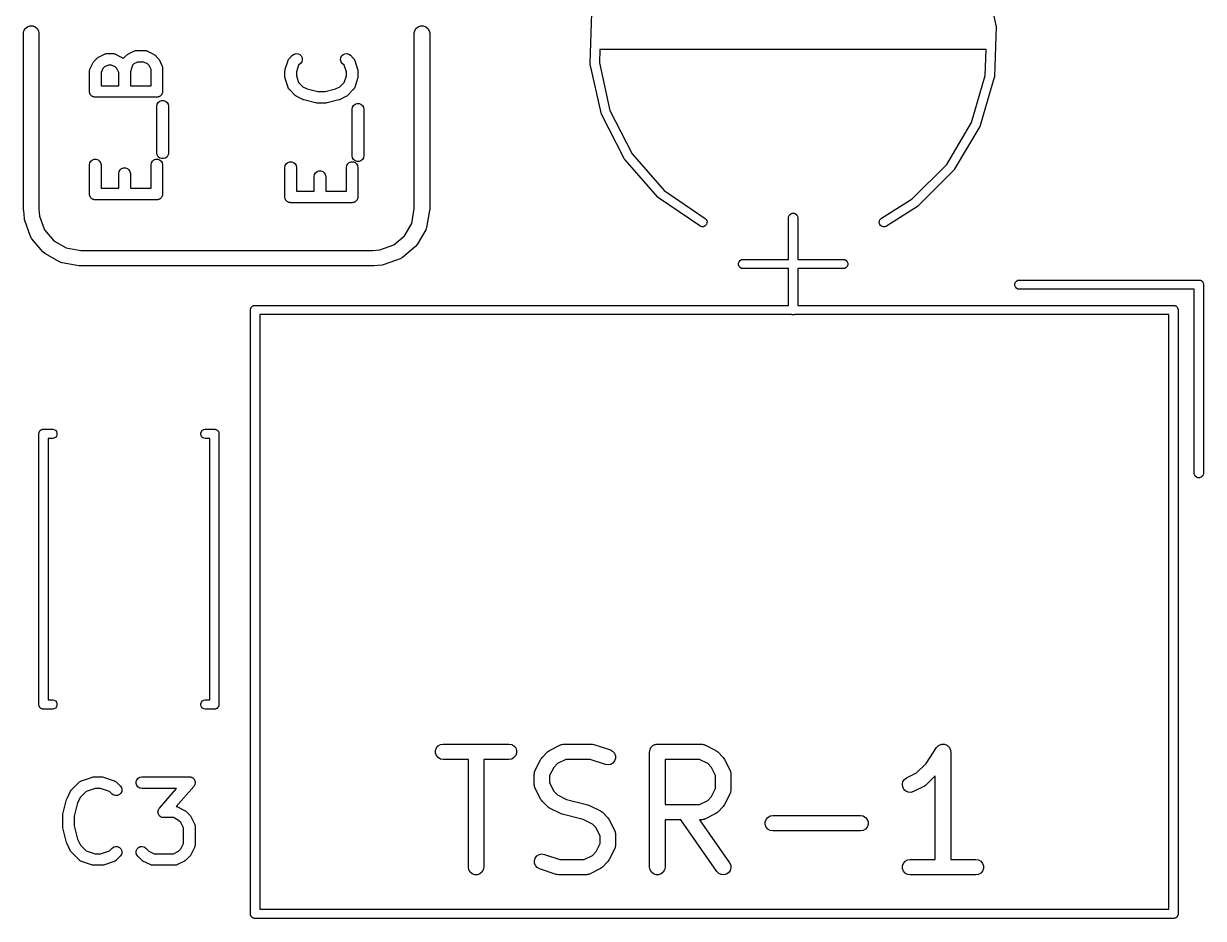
# Model space of a CAD drawing. Extents: x 105.8 to 188.8, y -135.8 to -88.1.
# Drawn here: x 166.27 to 181.61, y -112.47 to -100.84 of the extents above; entities that cross this region are included whole.
import ezdxf

# ---------------------------------------------------------------- set-up
doc = ezdxf.new("R2010")
doc.units = 0
doc.header["$MEASUREMENT"] = 0
doc.layers.add('BLACK', color=7, linetype='CONTINUOUS')

msp = doc.modelspace()

# ---------------------------------------------------------------- linework, layer by layer
at = {"layer": 'BLACK', "linetype": 'CONTINUOUS'}
for p, q in [((178.773, -100.226), (178.913, -100.86)), ((173.637, -101.349), (173.659, -100.7)), ((166.27, -100.956), (166.275, -100.93)), ((166.275, -100.93), (166.292, -100.9)), ((166.292, -100.9), (166.319, -100.877)), ((166.319, -100.877), (166.352, -100.865)), ((166.352, -100.865), (166.388, -100.865)), ((166.388, -100.865), (166.421, -100.877)), ((166.421, -100.877), (166.448, -100.9)), ((166.448, -100.9), (166.465, -100.93)), ((166.465, -100.93), (166.47, -100.956)), ((171.35, -100.956), (171.355, -100.93)), ((171.355, -100.93), (171.372, -100.9)), ((171.372, -100.9), (171.399, -100.877)), ((171.399, -100.877), (171.432, -100.865)), ((171.432, -100.865), (171.468, -100.865)), ((171.468, -100.865), (171.501, -100.877)), ((171.501, -100.877), (171.528, -100.9)), ((171.528, -100.9), (171.545, -100.93)), ((171.545, -100.93), (171.55, -100.956)), ((178.915, -100.875), (178.893, -101.523)), ((178.913, -100.86), (178.915, -100.867)), ((178.915, -100.867), (178.915, -100.871)), ((178.915, -100.871), (178.915, -100.875)), ((166.27, -103.26), (166.27, -100.956)), ((166.47, -100.956), (166.47, -103.247)), ((171.35, -103.242), (171.35, -100.956)), ((171.55, -100.956), (171.55, -103.26)), ((167.245, -101.271), (167.321, -101.232)), ((167.321, -101.232), (167.325, -101.231)), ((167.325, -101.231), (167.329, -101.229)), ((167.329, -101.229), (167.337, -101.228)), ((167.337, -101.228), (167.346, -101.225)), ((167.346, -101.225), (167.35, -101.225)), ((167.35, -101.225), (167.354, -101.225)), ((167.354, -101.225), (167.43, -101.225)), ((167.43, -101.225), (167.435, -101.225)), ((167.435, -101.225), (167.439, -101.225)), ((167.439, -101.225), (167.447, -101.228)), ((167.447, -101.228), (167.456, -101.229)), ((167.456, -101.229), (167.46, -101.231)), ((167.46, -101.231), (167.464, -101.232)), ((167.464, -101.232), (167.54, -101.271)), ((167.606, -101.247), (167.616, -101.24)), ((167.616, -101.24), (167.626, -101.232)), ((167.626, -101.232), (167.702, -101.194)), ((167.702, -101.194), (167.706, -101.193)), ((167.706, -101.193), (167.71, -101.191)), ((167.71, -101.191), (167.718, -101.189)), ((167.718, -101.189), (167.727, -101.187)), ((167.727, -101.187), (167.731, -101.187)), ((167.731, -101.187), (167.735, -101.186)), ((167.735, -101.186), (167.85, -101.186)), ((167.85, -101.186), (167.854, -101.187)), ((167.854, -101.187), (167.858, -101.187)), ((167.858, -101.187), (167.867, -101.189)), ((167.867, -101.189), (167.875, -101.191)), ((167.875, -101.191), (167.879, -101.193)), ((167.879, -101.193), (167.883, -101.194)), ((167.883, -101.194), (167.959, -101.232)), ((167.959, -101.232), (167.969, -101.24)), ((167.969, -101.24), (167.979, -101.247)), ((169.765, -101.247), (169.786, -101.232)), ((169.786, -101.232), (169.812, -101.225)), ((169.812, -101.225), (169.838, -101.227)), ((169.838, -101.227), (169.861, -101.238)), ((169.861, -101.238), (169.88, -101.257)), ((170.404, -101.257), (170.423, -101.238)), ((170.423, -101.238), (170.446, -101.227)), ((170.446, -101.227), (170.472, -101.225)), ((170.472, -101.225), (170.497, -101.232)), ((170.497, -101.232), (170.519, -101.247)), ((173.763, -101.172), (173.757, -101.346)), ((178.785, -101.172), (173.763, -101.172)), ((178.774, -101.512), (178.785, -101.172)), ((167.135, -101.418), (167.173, -101.342)), ((167.173, -101.342), (167.18, -101.333)), ((167.18, -101.333), (167.187, -101.323)), ((167.187, -101.323), (167.225, -101.285)), ((167.225, -101.285), (167.235, -101.278)), ((167.235, -101.278), (167.245, -101.271)), ((167.372, -101.375), (167.323, -101.399)), ((167.413, -101.375), (167.372, -101.375)), ((167.462, -101.399), (167.413, -101.375)), ((167.54, -101.271), (167.55, -101.278)), ((167.55, -101.278), (167.56, -101.285)), ((167.56, -101.285), (167.564, -101.289)), ((167.564, -101.289), (167.565, -101.288)), ((167.565, -101.288), (167.568, -101.285)), ((167.568, -101.285), (167.606, -101.247)), ((167.687, -101.378), (167.658, -101.464)), ((167.703, -101.361), (167.687, -101.378)), ((167.753, -101.336), (167.703, -101.361)), ((167.832, -101.336), (167.753, -101.336)), ((167.881, -101.361), (167.832, -101.336)), ((167.902, -101.382), (167.881, -101.361)), ((167.927, -101.432), (167.902, -101.382)), ((167.979, -101.247), (168.017, -101.285)), ((168.017, -101.285), (168.024, -101.294)), ((168.024, -101.294), (168.031, -101.304)), ((168.031, -101.304), (168.069, -101.38)), ((168.069, -101.38), (168.07, -101.384)), ((168.07, -101.384), (168.072, -101.388)), ((168.072, -101.388), (168.074, -101.397)), ((168.074, -101.397), (168.076, -101.405)), ((169.671, -101.428), (169.709, -101.314)), ((169.709, -101.314), (169.711, -101.31)), ((169.711, -101.31), (169.712, -101.306)), ((169.712, -101.306), (169.717, -101.299)), ((169.717, -101.299), (169.721, -101.291)), ((169.721, -101.291), (169.724, -101.288)), ((169.724, -101.288), (169.727, -101.285)), ((169.727, -101.285), (169.765, -101.247)), ((169.846, -101.378), (169.817, -101.464)), ((169.871, -101.353), (169.846, -101.378)), ((169.886, -101.331), (169.871, -101.353)), ((169.88, -101.257), (169.891, -101.28)), ((169.893, -101.306), (169.886, -101.331)), ((169.891, -101.28), (169.893, -101.306)), ((170.391, -101.306), (170.393, -101.28)), ((170.398, -101.331), (170.391, -101.306)), ((170.393, -101.28), (170.404, -101.257)), ((170.413, -101.353), (170.398, -101.331)), ((170.438, -101.378), (170.413, -101.353)), ((170.467, -101.464), (170.438, -101.378)), ((170.519, -101.247), (170.557, -101.285)), ((170.557, -101.285), (170.559, -101.288)), ((170.559, -101.288), (170.563, -101.291)), ((170.563, -101.291), (170.567, -101.299)), ((170.567, -101.299), (170.572, -101.306)), ((170.572, -101.306), (170.573, -101.31)), ((170.573, -101.31), (170.575, -101.314)), ((170.575, -101.314), (170.613, -101.428)), ((173.637, -101.353), (173.637, -101.349)), ((173.637, -101.357), (173.637, -101.353)), ((173.638, -101.364), (173.637, -101.357)), ((173.779, -101.998), (173.638, -101.364)), ((173.757, -101.346), (173.894, -101.965)), ((167.127, -101.443), (167.13, -101.435)), ((167.128, -101.448), (167.127, -101.443)), ((167.127, -101.452), (167.128, -101.448)), ((167.127, -101.719), (167.127, -101.452)), ((167.13, -101.435), (167.131, -101.426)), ((167.131, -101.426), (167.134, -101.423)), ((167.134, -101.423), (167.135, -101.418)), ((167.302, -101.42), (167.277, -101.47)), ((167.277, -101.47), (167.277, -101.644)), ((167.323, -101.399), (167.302, -101.42)), ((167.483, -101.42), (167.462, -101.399)), ((167.508, -101.47), (167.483, -101.42)), ((167.508, -101.644), (167.508, -101.47)), ((167.658, -101.464), (167.658, -101.644)), ((167.927, -101.644), (167.927, -101.432)), ((168.076, -101.405), (168.076, -101.41)), ((168.076, -101.41), (168.077, -101.414)), ((168.077, -101.414), (168.077, -101.719)), ((169.667, -101.452), (169.669, -101.44)), ((169.667, -101.528), (169.667, -101.452)), ((169.669, -101.54), (169.667, -101.528)), ((169.669, -101.44), (169.671, -101.428)), ((169.671, -101.552), (169.669, -101.54)), ((169.817, -101.464), (169.817, -101.516)), ((169.817, -101.516), (169.846, -101.602)), ((170.438, -101.602), (170.467, -101.516)), ((170.467, -101.516), (170.467, -101.464)), ((170.613, -101.428), (170.615, -101.44)), ((170.615, -101.54), (170.613, -101.552)), ((170.615, -101.44), (170.617, -101.452)), ((170.617, -101.528), (170.615, -101.54)), ((170.617, -101.452), (170.617, -101.528)), ((178.596, -102.121), (178.774, -101.512)), ((178.891, -101.538), (178.709, -102.161)), ((178.892, -101.535), (178.891, -101.538)), ((178.893, -101.531), (178.892, -101.535)), ((178.893, -101.523), (178.893, -101.531)), ((167.277, -101.644), (167.508, -101.644)), ((167.658, -101.644), (167.927, -101.644)), ((169.709, -101.666), (169.671, -101.552)), ((169.711, -101.67), (169.709, -101.666)), ((169.712, -101.674), (169.711, -101.67)), ((169.717, -101.681), (169.712, -101.674)), ((169.721, -101.689), (169.717, -101.681)), ((169.724, -101.692), (169.721, -101.689)), ((169.727, -101.695), (169.724, -101.692)), ((169.803, -101.772), (169.727, -101.695)), ((169.846, -101.602), (169.901, -101.657)), ((169.901, -101.657), (169.959, -101.686)), ((169.959, -101.686), (170.094, -101.72)), ((170.19, -101.72), (170.325, -101.686)), ((170.325, -101.686), (170.383, -101.657)), ((170.383, -101.657), (170.438, -101.602)), ((170.557, -101.695), (170.481, -101.772)), ((170.559, -101.692), (170.557, -101.695)), ((170.563, -101.689), (170.559, -101.692)), ((170.567, -101.681), (170.563, -101.689)), ((170.572, -101.674), (170.567, -101.681)), ((170.573, -101.67), (170.572, -101.674)), ((170.575, -101.666), (170.573, -101.67)), ((170.613, -101.552), (170.575, -101.666)), ((167.128, -101.725), (167.127, -101.719)), ((167.128, -101.732), (167.128, -101.725)), ((167.13, -101.738), (167.128, -101.732)), ((167.131, -101.744), (167.13, -101.738)), ((167.135, -101.75), (167.131, -101.744)), ((167.137, -101.756), (167.135, -101.75)), ((167.141, -101.761), (167.137, -101.756)), ((167.144, -101.767), (167.141, -101.761)), ((167.149, -101.771), (167.144, -101.767)), ((167.154, -101.776), (167.149, -101.771)), ((167.159, -101.779), (167.154, -101.776)), ((167.164, -101.784), (167.159, -101.779)), ((167.171, -101.786), (167.164, -101.784)), ((167.176, -101.789), (167.171, -101.786)), ((167.183, -101.79), (167.176, -101.789)), ((167.189, -101.792), (167.183, -101.79)), ((167.195, -101.792), (167.189, -101.792)), ((167.202, -101.794), (167.195, -101.792)), ((168.002, -101.794), (167.202, -101.794)), ((168.008, -101.792), (168.002, -101.794)), ((168.015, -101.792), (168.008, -101.792)), ((168.021, -101.79), (168.015, -101.792)), ((168.028, -101.789), (168.021, -101.79)), ((168.021, -101.861), (168.041, -101.844)), ((168.033, -101.786), (168.028, -101.789)), ((168.039, -101.784), (168.033, -101.786)), ((168.044, -101.779), (168.039, -101.784)), ((168.041, -101.844), (168.065, -101.835)), ((168.05, -101.776), (168.044, -101.779)), ((168.054, -101.771), (168.05, -101.776)), ((168.059, -101.767), (168.054, -101.771)), ((168.063, -101.761), (168.059, -101.767)), ((168.067, -101.756), (168.063, -101.761)), ((168.065, -101.835), (168.091, -101.835)), ((168.069, -101.75), (168.067, -101.756)), ((168.072, -101.744), (168.069, -101.75)), ((168.074, -101.738), (168.072, -101.744)), ((168.076, -101.732), (168.074, -101.738)), ((168.077, -101.719), (168.076, -101.725)), ((168.076, -101.725), (168.076, -101.732)), ((168.091, -101.835), (168.116, -101.844)), ((168.116, -101.844), (168.136, -101.861)), ((169.813, -101.779), (169.803, -101.772)), ((169.823, -101.786), (169.813, -101.779)), ((169.899, -101.824), (169.823, -101.786)), ((169.907, -101.826), (169.899, -101.824)), ((169.914, -101.829), (169.907, -101.826)), ((170.067, -101.868), (169.914, -101.829)), ((170.094, -101.72), (170.19, -101.72)), ((170.37, -101.829), (170.217, -101.868)), ((170.377, -101.826), (170.37, -101.829)), ((170.385, -101.824), (170.377, -101.826)), ((170.461, -101.786), (170.385, -101.824)), ((170.471, -101.779), (170.461, -101.786)), ((170.481, -101.772), (170.471, -101.779)), ((168.003, -101.909), (168.008, -101.883)), ((168.003, -102.519), (168.003, -101.909)), ((168.008, -101.883), (168.021, -101.861)), ((168.136, -101.861), (168.149, -101.883)), ((168.149, -101.883), (168.153, -101.909)), ((168.153, -101.909), (168.153, -102.519)), ((170.076, -101.868), (170.067, -101.868)), ((170.085, -101.87), (170.076, -101.868)), ((170.199, -101.87), (170.085, -101.87)), ((170.208, -101.868), (170.199, -101.87)), ((170.217, -101.868), (170.208, -101.868)), ((170.543, -101.947), (170.548, -101.922)), ((170.543, -102.557), (170.543, -101.947)), ((170.548, -101.922), (170.561, -101.899)), ((170.561, -101.899), (170.581, -101.882)), ((170.581, -101.882), (170.605, -101.873)), ((170.605, -101.873), (170.631, -101.873)), ((170.631, -101.873), (170.656, -101.882)), ((170.656, -101.882), (170.676, -101.899)), ((170.676, -101.899), (170.689, -101.922)), ((170.689, -101.922), (170.693, -101.947)), ((170.693, -101.947), (170.693, -102.557)), ((173.78, -102.001), (173.779, -101.998)), ((173.781, -102.005), (173.78, -102.001)), ((173.784, -102.012), (173.781, -102.005)), ((173.894, -101.965), (174.181, -102.53)), ((174.078, -102.591), (173.784, -102.012)), ((178.272, -102.666), (178.596, -102.121)), ((178.709, -102.161), (178.706, -102.169)), ((178.703, -102.175), (178.371, -102.734)), ((178.704, -102.172), (178.703, -102.175)), ((178.706, -102.169), (178.704, -102.172)), ((167.131, -102.645), (167.144, -102.623)), ((167.144, -102.623), (167.164, -102.606)), ((167.164, -102.606), (167.189, -102.597)), ((167.189, -102.597), (167.215, -102.597)), ((167.215, -102.597), (167.239, -102.606)), ((167.239, -102.606), (167.259, -102.623)), ((167.259, -102.623), (167.272, -102.645)), ((167.931, -102.645), (167.944, -102.623)), ((167.944, -102.623), (167.964, -102.606)), ((167.964, -102.606), (167.989, -102.597)), ((167.989, -102.597), (168.015, -102.597)), ((168.008, -102.544), (168.003, -102.519)), ((168.021, -102.567), (168.008, -102.544)), ((168.015, -102.597), (168.039, -102.606)), ((168.041, -102.584), (168.021, -102.567)), ((168.039, -102.606), (168.059, -102.623)), ((168.065, -102.592), (168.041, -102.584)), ((168.059, -102.623), (168.072, -102.645)), ((168.091, -102.592), (168.065, -102.592)), ((168.116, -102.584), (168.091, -102.592)), ((168.136, -102.567), (168.116, -102.584)), ((168.149, -102.544), (168.136, -102.567)), ((168.153, -102.519), (168.149, -102.544)), ((170.548, -102.582), (170.543, -102.557)), ((170.561, -102.605), (170.548, -102.582)), ((170.581, -102.622), (170.561, -102.605)), ((170.605, -102.631), (170.581, -102.622)), ((170.656, -102.622), (170.631, -102.631)), ((170.676, -102.605), (170.656, -102.622)), ((170.689, -102.582), (170.676, -102.605)), ((170.693, -102.557), (170.689, -102.582)), ((174.08, -102.594), (174.078, -102.591)), ((174.082, -102.598), (174.08, -102.594)), ((174.086, -102.604), (174.082, -102.598)), ((174.515, -103.091), (174.086, -102.604)), ((174.181, -102.53), (174.6, -103.006)), ((167.127, -102.671), (167.131, -102.645)), ((167.127, -103.052), (167.127, -102.671)), ((167.272, -102.645), (167.277, -102.671)), ((167.277, -102.671), (167.277, -102.977)), ((167.508, -102.785), (167.512, -102.76)), ((167.512, -102.76), (167.525, -102.737)), ((167.525, -102.737), (167.545, -102.72)), ((167.545, -102.72), (167.57, -102.711)), ((167.57, -102.711), (167.596, -102.711)), ((167.596, -102.711), (167.62, -102.72)), ((167.62, -102.72), (167.64, -102.737)), ((167.64, -102.737), (167.653, -102.76)), ((167.653, -102.76), (167.658, -102.785)), ((167.927, -102.671), (167.931, -102.645)), ((167.927, -102.977), (167.927, -102.671)), ((168.072, -102.645), (168.077, -102.671)), ((168.077, -102.671), (168.077, -103.052)), ((169.667, -102.709), (169.671, -102.683)), ((169.667, -103.09), (169.667, -102.709)), ((169.671, -102.683), (169.684, -102.661)), ((169.684, -102.661), (169.704, -102.644)), ((169.704, -102.644), (169.729, -102.635)), ((169.729, -102.635), (169.755, -102.635)), ((169.755, -102.635), (169.779, -102.644)), ((169.779, -102.644), (169.799, -102.661)), ((169.799, -102.661), (169.812, -102.683)), ((169.812, -102.683), (169.817, -102.709)), ((169.817, -102.709), (169.817, -103.015)), ((170.052, -102.798), (170.065, -102.775)), ((170.065, -102.775), (170.085, -102.758)), ((170.085, -102.758), (170.11, -102.749)), ((170.11, -102.749), (170.136, -102.749)), ((170.136, -102.749), (170.16, -102.758)), ((170.16, -102.758), (170.18, -102.775)), ((170.18, -102.775), (170.193, -102.798)), ((170.467, -102.709), (170.471, -102.683)), ((170.467, -103.015), (170.467, -102.709)), ((170.471, -102.683), (170.484, -102.661)), ((170.484, -102.661), (170.504, -102.644)), ((170.504, -102.644), (170.529, -102.635)), ((170.529, -102.635), (170.555, -102.635)), ((170.555, -102.635), (170.579, -102.644)), ((170.579, -102.644), (170.599, -102.661)), ((170.599, -102.661), (170.612, -102.683)), ((170.631, -102.631), (170.605, -102.631)), ((170.612, -102.683), (170.617, -102.709)), ((170.617, -102.709), (170.617, -103.09)), ((177.822, -103.114), (178.272, -102.666)), ((178.362, -102.745), (177.902, -103.204)), ((178.364, -102.742), (178.362, -102.745)), ((178.367, -102.74), (178.364, -102.742)), ((178.371, -102.734), (178.367, -102.74)), ((167.508, -102.977), (167.508, -102.785)), ((167.658, -102.785), (167.658, -102.977)), ((170.048, -102.823), (170.052, -102.798)), ((170.048, -103.015), (170.048, -102.823)), ((170.193, -102.798), (170.198, -102.823)), ((170.198, -102.823), (170.198, -103.015)), ((167.128, -103.058), (167.127, -103.052)), ((167.128, -103.065), (167.128, -103.058)), ((167.13, -103.071), (167.128, -103.065)), ((167.131, -103.078), (167.13, -103.071)), ((167.135, -103.083), (167.131, -103.078)), ((167.137, -103.089), (167.135, -103.083)), ((167.277, -102.977), (167.508, -102.977)), ((167.658, -102.977), (167.927, -102.977)), ((168.069, -103.083), (168.067, -103.089)), ((168.072, -103.078), (168.069, -103.083)), ((168.074, -103.071), (168.072, -103.078)), ((168.076, -103.065), (168.074, -103.071)), ((168.077, -103.052), (168.076, -103.058)), ((168.076, -103.058), (168.076, -103.065)), ((169.817, -103.015), (170.048, -103.015)), ((170.198, -103.015), (170.467, -103.015)), ((174.6, -103.006), (175.13, -103.368)), ((167.141, -103.094), (167.137, -103.089)), ((167.144, -103.1), (167.141, -103.094)), ((167.149, -103.104), (167.144, -103.1)), ((167.154, -103.109), (167.149, -103.104)), ((167.159, -103.113), (167.154, -103.109)), ((167.164, -103.117), (167.159, -103.113)), ((167.171, -103.119), (167.164, -103.117)), ((167.176, -103.122), (167.171, -103.119)), ((167.183, -103.124), (167.176, -103.122)), ((167.189, -103.126), (167.183, -103.124)), ((167.195, -103.126), (167.189, -103.126)), ((167.202, -103.127), (167.195, -103.126)), ((168.002, -103.127), (167.202, -103.127)), ((168.008, -103.126), (168.002, -103.127)), ((168.015, -103.126), (168.008, -103.126)), ((168.021, -103.124), (168.015, -103.126)), ((168.028, -103.122), (168.021, -103.124)), ((168.033, -103.119), (168.028, -103.122)), ((168.039, -103.117), (168.033, -103.119)), ((168.044, -103.113), (168.039, -103.117)), ((168.05, -103.109), (168.044, -103.113)), ((168.054, -103.104), (168.05, -103.109)), ((168.059, -103.1), (168.054, -103.104)), ((168.063, -103.094), (168.059, -103.1)), ((168.067, -103.089), (168.063, -103.094)), ((169.668, -103.096), (169.667, -103.09)), ((169.668, -103.103), (169.668, -103.096)), ((169.67, -103.109), (169.668, -103.103)), ((169.671, -103.116), (169.67, -103.109)), ((169.675, -103.121), (169.671, -103.116)), ((169.677, -103.128), (169.675, -103.121)), ((169.681, -103.133), (169.677, -103.128)), ((169.684, -103.138), (169.681, -103.133)), ((169.689, -103.142), (169.684, -103.138)), ((169.694, -103.147), (169.689, -103.142)), ((169.699, -103.151), (169.694, -103.147)), ((169.704, -103.155), (169.699, -103.151)), ((169.711, -103.157), (169.704, -103.155)), ((169.716, -103.16), (169.711, -103.157)), ((169.723, -103.162), (169.716, -103.16)), ((169.729, -103.164), (169.723, -103.162)), ((169.735, -103.164), (169.729, -103.164)), ((169.742, -103.165), (169.735, -103.164)), ((170.542, -103.165), (169.742, -103.165)), ((170.548, -103.164), (170.542, -103.165)), ((170.555, -103.164), (170.548, -103.164)), ((170.561, -103.162), (170.555, -103.164)), ((170.568, -103.16), (170.561, -103.162)), ((170.573, -103.157), (170.568, -103.16)), ((170.579, -103.155), (170.573, -103.157)), ((170.584, -103.151), (170.579, -103.155)), ((170.59, -103.147), (170.584, -103.151)), ((170.594, -103.142), (170.59, -103.147)), ((170.599, -103.138), (170.594, -103.142)), ((170.603, -103.133), (170.599, -103.138)), ((170.607, -103.128), (170.603, -103.133)), ((170.609, -103.121), (170.607, -103.128)), ((170.612, -103.116), (170.609, -103.121)), ((170.614, -103.109), (170.612, -103.116)), ((170.616, -103.103), (170.614, -103.109)), ((170.617, -103.09), (170.616, -103.096)), ((170.616, -103.096), (170.616, -103.103)), ((174.517, -103.094), (174.515, -103.091)), ((174.52, -103.097), (174.517, -103.094)), ((174.526, -103.101), (174.52, -103.097)), ((175.062, -103.467), (174.526, -103.101)), ((177.424, -103.367), (177.822, -103.114)), ((177.892, -103.212), (177.488, -103.468)), ((177.894, -103.21), (177.892, -103.212)), ((177.897, -103.209), (177.894, -103.21)), ((177.902, -103.204), (177.897, -103.209)), ((166.271, -103.264), (166.27, -103.26)), ((166.28, -103.37), (166.271, -103.264)), ((166.283, -103.383), (166.28, -103.37)), ((166.286, -103.395), (166.283, -103.383)), ((166.47, -103.247), (166.478, -103.339)), ((166.478, -103.339), (166.543, -103.518)), ((171.316, -103.433), (171.35, -103.242)), ((171.548, -103.268), (171.51, -103.486)), ((171.55, -103.26), (171.548, -103.268)), ((171.548, -103.268), (171.548, -103.268)), ((175.13, -103.368), (175.136, -103.373)), ((175.136, -103.373), (175.146, -103.384)), ((175.146, -103.384), (175.152, -103.397)), ((176.216, -103.357), (176.219, -103.341)), ((176.216, -103.902), (176.216, -103.357)), ((176.219, -103.341), (176.229, -103.323)), ((176.229, -103.323), (176.246, -103.309)), ((176.246, -103.309), (176.265, -103.302)), ((176.265, -103.302), (176.287, -103.302)), ((176.287, -103.302), (176.306, -103.309)), ((176.306, -103.309), (176.323, -103.323)), ((176.323, -103.323), (176.333, -103.341)), ((176.333, -103.341), (176.336, -103.357)), ((176.336, -103.357), (176.336, -103.902)), ((177.398, -103.403), (177.403, -103.389)), ((177.403, -103.389), (177.412, -103.377)), ((177.412, -103.377), (177.424, -103.367)), ((166.361, -103.603), (166.286, -103.395)), ((166.543, -103.518), (166.662, -103.66)), ((171.224, -103.594), (171.316, -103.433)), ((171.498, -103.518), (171.388, -103.709)), ((171.503, -103.504), (171.498, -103.518)), ((171.51, -103.486), (171.503, -103.504)), ((175.076, -103.474), (175.062, -103.467)), ((175.09, -103.477), (175.076, -103.474)), ((175.105, -103.477), (175.09, -103.477)), ((175.12, -103.473), (175.105, -103.477)), ((175.133, -103.465), (175.12, -103.473)), ((175.143, -103.454), (175.133, -103.465)), ((175.151, -103.442), (175.143, -103.454)), ((175.155, -103.427), (175.151, -103.442)), ((175.152, -103.397), (175.156, -103.412)), ((175.156, -103.412), (175.155, -103.427)), ((177.396, -103.418), (177.398, -103.403)), ((177.398, -103.433), (177.396, -103.418)), ((177.403, -103.446), (177.398, -103.433)), ((177.412, -103.459), (177.403, -103.446)), ((177.424, -103.468), (177.412, -103.459)), ((177.437, -103.475), (177.424, -103.468)), ((177.452, -103.477), (177.437, -103.475)), ((177.467, -103.477), (177.452, -103.477)), ((177.482, -103.472), (177.467, -103.477)), ((177.488, -103.468), (177.482, -103.472)), ((166.378, -103.633), (166.361, -103.603)), ((166.52, -103.802), (166.378, -103.633)), ((166.662, -103.66), (166.823, -103.752)), ((171.082, -103.713), (171.224, -103.594)), ((166.547, -103.824), (166.52, -103.802)), ((166.738, -103.934), (166.547, -103.824)), ((166.823, -103.752), (167.014, -103.786)), ((167.014, -103.786), (170.811, -103.786)), ((170.811, -103.786), (170.903, -103.778)), ((170.903, -103.778), (171.082, -103.713)), ((171.366, -103.736), (171.197, -103.878)), ((171.388, -103.709), (171.366, -103.736)), ((166.77, -103.946), (166.738, -103.934)), ((166.988, -103.984), (166.77, -103.946)), ((166.996, -103.986), (166.988, -103.984)), ((166.988, -103.984), (166.988, -103.984)), ((170.824, -103.986), (166.996, -103.986)), ((170.828, -103.985), (170.824, -103.986)), ((170.934, -103.976), (170.828, -103.985)), ((170.947, -103.973), (170.934, -103.976)), ((170.959, -103.97), (170.947, -103.973)), ((171.167, -103.895), (170.959, -103.97)), ((171.197, -103.878), (171.167, -103.895)), ((175.566, -103.951), (175.573, -103.932)), ((175.566, -103.973), (175.566, -103.951)), ((175.573, -103.992), (175.566, -103.973)), ((175.573, -103.932), (175.587, -103.915)), ((175.587, -104.009), (175.573, -103.992)), ((175.587, -103.915), (175.605, -103.905)), ((175.605, -103.905), (175.621, -103.902)), ((175.621, -103.902), (176.216, -103.902)), ((176.336, -103.902), (176.931, -103.902)), ((176.931, -103.902), (176.947, -103.905)), ((176.947, -103.905), (176.965, -103.915)), ((176.965, -103.915), (176.979, -103.932)), ((176.979, -103.992), (176.965, -104.009)), ((176.979, -103.932), (176.986, -103.951)), ((176.986, -103.973), (176.979, -103.992)), ((176.986, -103.951), (176.986, -103.973)), ((175.605, -104.019), (175.587, -104.009)), ((175.621, -104.022), (175.605, -104.019)), ((176.216, -104.022), (175.621, -104.022)), ((176.216, -104.5), (176.216, -104.022)), ((176.931, -104.022), (176.336, -104.022)), ((176.336, -104.022), (176.336, -104.5)), ((176.947, -104.019), (176.931, -104.022)), ((176.965, -104.009), (176.947, -104.019)), ((179.16, -104.219), (179.167, -104.2)), ((179.16, -104.241), (179.16, -104.219)), ((179.167, -104.26), (179.16, -104.241)), ((179.167, -104.2), (179.181, -104.183)), ((179.181, -104.277), (179.167, -104.26)), ((179.181, -104.183), (179.199, -104.173)), ((179.199, -104.287), (179.181, -104.277)), ((179.199, -104.173), (179.215, -104.17)), ((179.215, -104.29), (179.199, -104.287)), ((179.215, -104.17), (181.555, -104.17)), ((181.49, -104.29), (179.215, -104.29)), ((181.49, -106.685), (181.49, -104.29)), ((181.555, -104.17), (181.561, -104.17)), ((181.555, -104.17), (181.555, -104.17)), ((181.561, -104.17), (181.566, -104.172)), ((181.566, -104.172), (181.571, -104.173)), ((181.571, -104.173), (181.575, -104.175)), ((181.575, -104.175), (181.58, -104.177)), ((181.58, -104.177), (181.585, -104.181)), ((181.585, -104.181), (181.589, -104.183)), ((181.589, -104.183), (181.593, -104.187)), ((181.593, -104.187), (181.597, -104.191)), ((181.597, -104.191), (181.599, -104.195)), ((181.599, -104.195), (181.603, -104.2)), ((181.603, -104.2), (181.605, -104.205)), ((181.605, -104.205), (181.607, -104.209)), ((181.607, -104.209), (181.608, -104.214)), ((181.608, -104.214), (181.61, -104.219)), ((181.61, -104.219), (181.61, -104.225)), ((181.61, -104.225), (181.61, -104.225)), ((181.61, -104.225), (181.61, -106.685)), ((169.22, -104.549), (169.222, -104.544)), ((169.22, -104.555), (169.22, -104.549)), ((169.22, -112.415), (169.22, -104.555)), ((169.222, -104.544), (169.223, -104.539)), ((169.223, -104.539), (169.225, -104.535)), ((169.225, -104.535), (169.227, -104.53)), ((169.227, -104.53), (169.231, -104.525)), ((169.231, -104.525), (169.233, -104.521)), ((169.233, -104.521), (169.237, -104.517)), ((169.237, -104.517), (169.241, -104.513)), ((169.241, -104.513), (169.245, -104.511)), ((169.245, -104.511), (169.25, -104.507)), ((169.25, -104.507), (169.255, -104.505)), ((169.255, -104.505), (169.259, -104.503)), ((169.259, -104.503), (169.264, -104.502)), ((169.264, -104.502), (169.269, -104.5)), ((169.269, -104.5), (169.275, -104.5)), ((169.275, -104.5), (169.275, -104.5)), ((169.275, -104.5), (176.216, -104.5)), ((176.336, -104.5), (181.225, -104.5)), ((181.225, -104.5), (181.225, -104.5)), ((181.225, -104.5), (181.231, -104.5)), ((181.231, -104.5), (181.236, -104.502)), ((181.236, -104.502), (181.241, -104.503)), ((181.241, -104.503), (181.245, -104.505)), ((181.245, -104.505), (181.25, -104.507)), ((181.25, -104.507), (181.255, -104.511)), ((181.255, -104.511), (181.259, -104.513)), ((181.259, -104.513), (181.263, -104.517)), ((181.263, -104.517), (181.267, -104.521)), ((181.267, -104.521), (181.269, -104.525)), ((181.269, -104.525), (181.273, -104.53)), ((181.273, -104.53), (181.275, -104.535)), ((181.275, -104.535), (181.277, -104.539)), ((181.277, -104.539), (181.278, -104.544)), ((181.278, -104.544), (181.28, -104.549)), ((181.28, -104.549), (181.28, -104.555)), ((181.28, -104.555), (181.28, -104.555)), ((181.28, -104.555), (181.28, -112.415)), ((176.26, -104.62), (169.34, -104.62)), ((169.34, -104.62), (169.34, -112.35)), ((176.265, -104.622), (176.26, -104.62)), ((176.287, -104.622), (176.265, -104.622)), ((176.292, -104.62), (176.287, -104.622)), ((181.16, -104.62), (176.292, -104.62)), ((181.16, -112.35), (181.16, -104.62)), ((166.472, -106.154), (166.473, -106.149)), ((166.473, -106.149), (166.475, -106.145)), ((166.475, -106.145), (166.477, -106.14)), ((166.477, -106.14), (166.481, -106.135)), ((166.481, -106.135), (166.483, -106.131)), ((166.483, -106.131), (166.487, -106.127)), ((166.487, -106.127), (166.491, -106.123)), ((166.491, -106.123), (166.495, -106.121)), ((166.495, -106.121), (166.5, -106.117)), ((166.5, -106.117), (166.505, -106.115)), ((166.505, -106.115), (166.509, -106.113)), ((166.509, -106.113), (166.514, -106.112)), ((166.514, -106.112), (166.519, -106.11)), ((166.519, -106.11), (166.525, -106.11)), ((166.525, -106.11), (166.525, -106.11)), ((166.525, -106.11), (166.649, -106.11)), ((166.649, -106.11), (166.665, -106.113)), ((166.665, -106.113), (166.683, -106.123)), ((166.683, -106.123), (166.697, -106.14)), ((166.697, -106.14), (166.704, -106.159)), ((168.576, -106.159), (168.583, -106.14)), ((168.583, -106.14), (168.597, -106.123)), ((168.597, -106.123), (168.615, -106.113)), ((168.615, -106.113), (168.631, -106.11)), ((168.631, -106.11), (168.755, -106.11)), ((168.755, -106.11), (168.761, -106.11)), ((168.755, -106.11), (168.755, -106.11)), ((168.761, -106.11), (168.766, -106.112)), ((168.766, -106.112), (168.771, -106.113)), ((168.771, -106.113), (168.775, -106.115)), ((168.775, -106.115), (168.78, -106.117)), ((168.78, -106.117), (168.785, -106.121)), ((168.785, -106.121), (168.789, -106.123)), ((168.789, -106.123), (168.793, -106.127)), ((168.793, -106.127), (168.797, -106.131)), ((168.797, -106.131), (168.799, -106.135)), ((168.799, -106.135), (168.803, -106.14)), ((168.803, -106.14), (168.805, -106.145)), ((168.805, -106.145), (168.807, -106.149)), ((168.807, -106.149), (168.808, -106.154)), ((166.47, -106.159), (166.472, -106.154)), ((166.47, -106.165), (166.47, -106.159)), ((166.47, -109.679), (166.47, -106.165)), ((166.47, -106.165), (166.47, -106.165)), ((166.649, -106.23), (166.59, -106.23)), ((166.59, -106.23), (166.59, -109.63)), ((166.665, -106.227), (166.649, -106.23)), ((166.683, -106.217), (166.665, -106.227)), ((166.697, -106.2), (166.683, -106.217)), ((166.704, -106.181), (166.697, -106.2)), ((166.704, -106.159), (166.704, -106.181)), ((168.576, -106.181), (168.576, -106.159)), ((168.583, -106.2), (168.576, -106.181)), ((168.597, -106.217), (168.583, -106.2)), ((168.615, -106.227), (168.597, -106.217)), ((168.631, -106.23), (168.615, -106.227)), ((168.69, -106.23), (168.631, -106.23)), ((168.69, -109.63), (168.69, -106.23)), ((168.808, -106.154), (168.81, -106.159)), ((168.81, -106.159), (168.81, -106.165)), ((168.81, -106.165), (168.81, -106.165)), ((168.81, -106.165), (168.81, -109.695)), ((181.493, -106.701), (181.49, -106.685)), ((181.503, -106.719), (181.493, -106.701)), ((181.52, -106.733), (181.503, -106.719)), ((181.539, -106.74), (181.52, -106.733)), ((181.561, -106.74), (181.539, -106.74)), ((181.58, -106.733), (181.561, -106.74)), ((181.597, -106.719), (181.58, -106.733)), ((181.607, -106.701), (181.597, -106.719)), ((181.61, -106.685), (181.607, -106.701)), ((166.47, -109.701), (166.47, -109.679)), ((166.59, -109.63), (166.649, -109.63)), ((166.649, -109.63), (166.665, -109.633)), ((166.665, -109.633), (166.683, -109.643)), ((166.683, -109.643), (166.697, -109.66)), ((166.697, -109.66), (166.704, -109.679)), ((166.704, -109.679), (166.704, -109.701)), ((168.576, -109.679), (168.583, -109.66)), ((168.576, -109.701), (168.576, -109.679)), ((168.583, -109.66), (168.597, -109.643)), ((168.597, -109.643), (168.615, -109.633)), ((168.615, -109.633), (168.631, -109.63)), ((168.631, -109.63), (168.69, -109.63)), ((166.472, -109.706), (166.47, -109.701)), ((166.473, -109.711), (166.472, -109.706)), ((166.475, -109.715), (166.473, -109.711)), ((166.477, -109.72), (166.475, -109.715)), ((166.481, -109.725), (166.477, -109.72)), ((166.483, -109.729), (166.481, -109.725)), ((166.487, -109.733), (166.483, -109.729)), ((166.491, -109.737), (166.487, -109.733)), ((166.495, -109.739), (166.491, -109.737)), ((166.5, -109.743), (166.495, -109.739)), ((166.505, -109.745), (166.5, -109.743)), ((166.509, -109.747), (166.505, -109.745)), ((166.514, -109.748), (166.509, -109.747)), ((166.519, -109.75), (166.514, -109.748)), ((166.525, -109.75), (166.519, -109.75)), ((166.649, -109.75), (166.525, -109.75)), ((166.525, -109.75), (166.525, -109.75)), ((166.665, -109.747), (166.649, -109.75)), ((166.683, -109.737), (166.665, -109.747)), ((166.697, -109.72), (166.683, -109.737)), ((166.704, -109.701), (166.697, -109.72)), ((168.583, -109.72), (168.576, -109.701)), ((168.597, -109.737), (168.583, -109.72)), ((168.615, -109.747), (168.597, -109.737)), ((168.631, -109.75), (168.615, -109.747)), ((168.755, -109.75), (168.631, -109.75)), ((168.761, -109.75), (168.755, -109.75)), ((168.755, -109.75), (168.755, -109.75)), ((168.766, -109.748), (168.761, -109.75)), ((168.771, -109.747), (168.766, -109.748)), ((168.775, -109.745), (168.771, -109.747)), ((168.78, -109.743), (168.775, -109.745)), ((168.785, -109.739), (168.78, -109.743)), ((168.789, -109.737), (168.785, -109.739)), ((168.793, -109.733), (168.789, -109.737)), ((168.797, -109.729), (168.793, -109.733)), ((168.799, -109.725), (168.797, -109.729)), ((168.803, -109.72), (168.799, -109.725)), ((168.805, -109.715), (168.803, -109.72)), ((168.807, -109.711), (168.805, -109.715)), ((168.808, -109.706), (168.807, -109.711)), ((168.81, -109.701), (168.808, -109.706)), ((168.81, -109.695), (168.81, -109.695)), ((168.81, -109.695), (168.81, -109.701)), ((171.626, -110.286), (171.638, -110.254)), ((171.626, -110.321), (171.626, -110.286)), ((171.638, -110.254), (171.66, -110.227)), ((171.66, -110.227), (171.69, -110.21)), ((171.69, -110.21), (171.724, -110.204)), ((171.724, -110.204), (172.581, -110.204)), ((172.581, -110.204), (172.616, -110.21)), ((172.616, -110.21), (172.646, -110.227)), ((172.646, -110.227), (172.668, -110.254)), ((172.668, -110.254), (172.68, -110.286)), ((172.68, -110.286), (172.68, -110.321)), ((173.095, -110.295), (173.108, -110.286)), ((173.108, -110.286), (173.251, -110.214)), ((173.251, -110.214), (173.257, -110.212)), ((173.257, -110.212), (173.262, -110.21)), ((173.262, -110.21), (173.273, -110.208)), ((173.273, -110.208), (173.284, -110.204)), ((173.284, -110.204), (173.29, -110.205)), ((173.29, -110.205), (173.296, -110.204)), ((173.296, -110.204), (173.653, -110.204)), ((173.653, -110.204), (173.669, -110.206)), ((173.669, -110.206), (173.684, -110.209)), ((173.684, -110.209), (173.899, -110.28)), ((173.899, -110.28), (173.929, -110.297)), ((174.412, -110.286), (174.415, -110.278)), ((174.412, -110.295), (174.412, -110.286)), ((174.415, -110.278), (174.416, -110.269)), ((174.416, -110.269), (174.42, -110.262)), ((174.42, -110.262), (174.423, -110.254)), ((174.423, -110.254), (174.429, -110.247)), ((174.429, -110.247), (174.433, -110.239)), ((174.433, -110.239), (174.44, -110.234)), ((174.44, -110.234), (174.446, -110.227)), ((174.446, -110.227), (174.453, -110.223)), ((174.453, -110.223), (174.46, -110.217)), ((174.46, -110.217), (174.468, -110.214)), ((174.468, -110.214), (174.476, -110.21)), ((174.476, -110.21), (174.484, -110.208)), ((174.484, -110.208), (174.493, -110.205)), ((174.493, -110.205), (174.501, -110.205)), ((174.501, -110.205), (174.51, -110.204)), ((174.51, -110.204), (175.081, -110.204)), ((175.081, -110.204), (175.087, -110.205)), ((175.087, -110.205), (175.093, -110.204)), ((175.093, -110.204), (175.104, -110.208)), ((175.104, -110.208), (175.116, -110.21)), ((175.116, -110.21), (175.121, -110.212)), ((175.121, -110.212), (175.126, -110.214)), ((175.126, -110.214), (175.269, -110.286)), ((175.269, -110.286), (175.282, -110.295)), ((178.004, -110.454), (178.141, -110.248)), ((178.141, -110.248), (178.145, -110.244)), ((178.145, -110.244), (178.148, -110.239)), ((178.148, -110.239), (178.157, -110.232)), ((178.157, -110.232), (178.165, -110.223)), ((178.165, -110.223), (178.17, -110.221)), ((178.17, -110.221), (178.174, -110.217)), ((178.174, -110.217), (178.186, -110.213)), ((178.186, -110.213), (178.196, -110.208)), ((178.196, -110.208), (178.202, -110.207)), ((178.202, -110.207), (178.207, -110.205)), ((178.207, -110.205), (178.219, -110.205)), ((178.219, -110.205), (178.231, -110.204)), ((178.231, -110.204), (178.236, -110.205)), ((178.236, -110.205), (178.242, -110.205)), ((178.242, -110.205), (178.253, -110.209)), ((178.253, -110.209), (178.264, -110.212)), ((178.264, -110.212), (178.269, -110.215)), ((178.269, -110.215), (178.274, -110.217)), ((178.274, -110.217), (178.283, -110.225)), ((178.283, -110.225), (178.293, -110.231)), ((178.293, -110.231), (178.297, -110.236)), ((178.297, -110.236), (178.301, -110.239)), ((178.301, -110.239), (178.307, -110.25)), ((178.307, -110.25), (178.314, -110.259)), ((178.314, -110.259), (178.315, -110.265)), ((178.315, -110.265), (178.318, -110.269)), ((178.318, -110.269), (178.32, -110.281)), ((178.32, -110.281), (178.324, -110.293)), ((178.324, -110.293), (178.323, -110.298)), ((171.638, -110.354), (171.626, -110.321)), ((171.66, -110.38), (171.638, -110.354)), ((171.69, -110.398), (171.66, -110.38)), ((171.724, -110.404), (171.69, -110.398)), ((172.053, -110.404), (171.724, -110.404)), ((172.053, -111.804), (172.053, -110.404)), ((172.581, -110.404), (172.253, -110.404)), ((172.253, -110.404), (172.253, -111.804)), ((172.616, -110.398), (172.581, -110.404)), ((172.646, -110.38), (172.616, -110.398)), ((172.668, -110.354), (172.646, -110.38)), ((172.68, -110.321), (172.668, -110.354)), ((172.921, -110.545), (172.992, -110.402)), ((172.992, -110.402), (173.002, -110.389)), ((173.002, -110.389), (173.011, -110.376)), ((173.011, -110.376), (173.082, -110.304)), ((173.082, -110.304), (173.095, -110.295)), ((173.319, -110.404), (173.212, -110.457)), ((173.637, -110.404), (173.319, -110.404)), ((173.836, -110.47), (173.637, -110.404)), ((173.929, -110.297), (173.952, -110.323)), ((173.955, -110.423), (173.933, -110.45)), ((173.952, -110.323), (173.965, -110.355)), ((173.966, -110.39), (173.955, -110.423)), ((173.965, -110.355), (173.966, -110.39)), ((174.41, -110.304), (174.412, -110.295)), ((174.41, -111.804), (174.41, -110.304)), ((174.61, -110.404), (174.61, -110.989)), ((175.058, -110.404), (174.61, -110.404)), ((175.165, -110.457), (175.058, -110.404)), ((175.282, -110.295), (175.295, -110.304)), ((175.295, -110.304), (175.366, -110.376)), ((175.366, -110.376), (175.376, -110.389)), ((175.376, -110.389), (175.385, -110.402)), ((175.385, -110.402), (175.457, -110.545)), ((178.323, -110.298), (178.324, -110.304)), ((178.324, -110.304), (178.324, -111.704)), ((172.91, -110.589), (172.911, -110.584)), ((172.91, -110.732), (172.91, -110.589)), ((172.911, -110.578), (172.914, -110.567)), ((172.911, -110.584), (172.911, -110.578)), ((172.914, -110.567), (172.916, -110.555)), ((172.916, -110.555), (172.919, -110.55)), ((172.919, -110.55), (172.921, -110.545)), ((173.164, -110.506), (173.11, -110.613)), ((173.212, -110.457), (173.164, -110.506)), ((173.87, -110.475), (173.836, -110.47)), ((173.904, -110.468), (173.87, -110.475)), ((173.933, -110.45), (173.904, -110.468)), ((175.214, -110.506), (175.165, -110.457)), ((175.267, -110.613), (175.214, -110.506)), ((175.457, -110.545), (175.458, -110.55)), ((175.458, -110.55), (175.461, -110.555)), ((175.461, -110.555), (175.463, -110.567)), ((175.463, -110.567), (175.466, -110.578)), ((175.466, -110.578), (175.466, -110.584)), ((175.466, -110.584), (175.467, -110.589)), ((175.467, -110.589), (175.467, -110.804)), ((177.751, -110.643), (177.879, -110.579)), ((177.879, -110.579), (178.004, -110.454)), ((166.896, -110.794), (166.992, -110.699)), ((166.992, -110.699), (166.995, -110.696)), ((166.995, -110.696), (166.998, -110.693)), ((166.998, -110.693), (167.006, -110.689)), ((167.006, -110.689), (167.013, -110.684)), ((167.013, -110.684), (167.017, -110.683)), ((167.017, -110.683), (167.021, -110.681)), ((167.021, -110.681), (167.164, -110.633)), ((167.164, -110.633), (167.176, -110.631)), ((167.176, -110.631), (167.188, -110.629)), ((167.188, -110.629), (167.283, -110.629)), ((167.283, -110.629), (167.295, -110.631)), ((167.295, -110.631), (167.307, -110.633)), ((167.307, -110.633), (167.449, -110.681)), ((167.449, -110.681), (167.453, -110.683)), ((167.453, -110.683), (167.457, -110.684)), ((167.457, -110.684), (167.465, -110.689)), ((167.465, -110.689), (167.472, -110.693)), ((167.472, -110.693), (167.475, -110.696)), ((167.475, -110.696), (167.479, -110.699)), ((167.479, -110.699), (167.526, -110.747)), ((167.526, -110.747), (167.541, -110.768)), ((167.733, -110.691), (167.742, -110.667)), ((167.733, -110.717), (167.733, -110.691)), ((167.742, -110.742), (167.733, -110.717)), ((167.742, -110.667), (167.758, -110.647)), ((167.758, -110.762), (167.742, -110.742)), ((167.758, -110.647), (167.781, -110.634)), ((167.781, -110.634), (167.807, -110.629)), ((167.807, -110.629), (168.426, -110.629)), ((168.482, -110.754), (168.255, -111.014)), ((168.426, -110.629), (168.433, -110.631)), ((168.433, -110.631), (168.44, -110.631)), ((168.44, -110.631), (168.446, -110.633)), ((168.446, -110.633), (168.451, -110.634)), ((168.451, -110.634), (168.458, -110.638)), ((168.458, -110.638), (168.465, -110.64)), ((168.465, -110.64), (168.469, -110.644)), ((168.469, -110.644), (168.474, -110.647)), ((168.474, -110.647), (168.479, -110.653)), ((168.479, -110.653), (168.484, -110.657)), ((168.486, -110.747), (168.482, -110.754)), ((168.484, -110.657), (168.487, -110.662)), ((168.491, -110.742), (168.486, -110.747)), ((168.487, -110.662), (168.491, -110.667)), ((168.491, -110.667), (168.493, -110.674)), ((168.493, -110.736), (168.491, -110.742)), ((168.493, -110.674), (168.497, -110.68)), ((168.496, -110.731), (168.493, -110.736)), ((168.497, -110.724), (168.496, -110.731)), ((168.497, -110.68), (168.498, -110.686)), ((168.5, -110.717), (168.497, -110.724)), ((168.498, -110.686), (168.5, -110.691)), ((168.5, -110.691), (168.5, -110.699)), ((168.5, -110.699), (168.501, -110.706)), ((168.501, -110.706), (168.5, -110.712)), ((168.5, -110.712), (168.5, -110.717)), ((172.911, -110.738), (172.91, -110.732)), ((172.911, -110.744), (172.911, -110.738)), ((172.914, -110.755), (172.911, -110.744)), ((173.11, -110.613), (173.11, -110.709)), ((173.11, -110.709), (173.164, -110.816)), ((175.267, -110.78), (175.267, -110.613)), ((177.696, -110.726), (177.704, -110.692)), ((177.7, -110.761), (177.696, -110.726)), ((177.704, -110.692), (177.723, -110.663)), ((177.723, -110.663), (177.751, -110.643)), ((177.983, -110.75), (177.84, -110.822)), ((177.996, -110.741), (177.983, -110.75)), ((178.009, -110.731), (177.996, -110.741)), ((178.124, -110.616), (178.009, -110.731)), ((178.124, -111.704), (178.124, -110.616)), ((166.835, -110.909), (166.882, -110.814)), ((166.882, -110.814), (166.89, -110.804)), ((166.89, -110.804), (166.896, -110.794)), ((167.011, -110.892), (166.973, -110.969)), ((167.085, -110.818), (167.011, -110.892)), ((167.2, -110.779), (167.085, -110.818)), ((167.271, -110.779), (167.2, -110.779)), ((167.385, -110.818), (167.271, -110.779)), ((167.42, -110.853), (167.385, -110.818)), ((167.442, -110.868), (167.42, -110.853)), ((167.467, -110.874), (167.442, -110.868)), ((167.493, -110.872), (167.467, -110.874)), ((167.516, -110.861), (167.493, -110.872)), ((167.535, -110.843), (167.516, -110.861)), ((167.546, -110.819), (167.535, -110.843)), ((167.541, -110.768), (167.548, -110.793)), ((167.548, -110.793), (167.546, -110.819)), ((167.781, -110.775), (167.758, -110.762)), ((167.807, -110.779), (167.781, -110.775)), ((168.26, -110.779), (167.807, -110.779)), ((168.036, -111.036), (168.26, -110.779)), ((172.916, -110.766), (172.914, -110.755)), ((172.919, -110.771), (172.916, -110.766)), ((172.921, -110.777), (172.919, -110.771)), ((172.992, -110.92), (172.921, -110.777)), ((173.164, -110.816), (173.212, -110.864)), ((173.212, -110.864), (173.331, -110.924)), ((175.165, -110.936), (175.214, -110.887)), ((175.214, -110.887), (175.267, -110.78)), ((175.457, -110.848), (175.385, -110.991)), ((175.458, -110.843), (175.457, -110.848)), ((175.461, -110.838), (175.458, -110.843)), ((175.463, -110.826), (175.461, -110.838)), ((175.466, -110.815), (175.463, -110.826)), ((175.467, -110.804), (175.466, -110.809)), ((175.466, -110.809), (175.466, -110.815)), ((177.715, -110.792), (177.7, -110.761)), ((177.741, -110.816), (177.715, -110.792)), ((177.772, -110.829), (177.741, -110.816)), ((177.807, -110.831), (177.772, -110.829)), ((177.84, -110.822), (177.807, -110.831)), ((166.782, -111.115), (166.829, -110.924)), ((166.829, -110.924), (166.832, -110.917)), ((166.832, -110.917), (166.835, -110.909)), ((166.973, -110.969), (166.929, -111.142)), ((168.021, -111.065), (168.022, -111.058)), ((168.022, -111.058), (168.025, -111.053)), ((168.025, -111.053), (168.027, -111.048)), ((168.027, -111.048), (168.032, -111.042)), ((168.032, -111.042), (168.036, -111.036)), ((168.255, -111.014), (168.261, -111.015)), ((168.261, -111.015), (168.265, -111.017)), ((168.265, -111.017), (168.269, -111.018)), ((168.269, -111.018), (168.364, -111.066)), ((173.002, -110.933), (172.992, -110.92)), ((173.011, -110.946), (173.002, -110.933)), ((173.082, -111.017), (173.011, -110.946)), ((173.095, -111.026), (173.082, -111.017)), ((173.108, -111.036), (173.095, -111.026)), ((173.251, -111.107), (173.108, -111.036)), ((173.331, -110.924), (173.606, -110.992)), ((173.606, -110.992), (173.616, -110.997)), ((173.616, -110.997), (173.626, -111)), ((173.626, -111), (173.769, -111.071)), ((174.61, -110.989), (175.058, -110.989)), ((175.058, -110.989), (175.165, -110.936)), ((175.366, -111.017), (175.295, -111.089)), ((175.376, -111.004), (175.366, -111.017)), ((175.385, -110.991), (175.376, -111.004)), ((166.779, -111.133), (166.781, -111.124)), ((166.779, -111.276), (166.779, -111.133)), ((166.781, -111.124), (166.782, -111.115)), ((166.929, -111.142), (166.929, -111.267)), ((168.017, -111.084), (168.019, -111.078)), ((168.019, -111.091), (168.017, -111.084)), ((168.019, -111.072), (168.021, -111.065)), ((168.019, -111.078), (168.019, -111.072)), ((168.019, -111.098), (168.019, -111.091)), ((168.02, -111.104), (168.019, -111.098)), ((168.021, -111.11), (168.02, -111.104)), ((168.025, -111.116), (168.021, -111.11)), ((168.027, -111.123), (168.025, -111.116)), ((168.031, -111.127), (168.027, -111.123)), ((168.034, -111.132), (168.031, -111.127)), ((168.039, -111.137), (168.034, -111.132)), ((168.044, -111.143), (168.039, -111.137)), ((168.049, -111.146), (168.044, -111.143)), ((168.054, -111.149), (168.049, -111.146)), ((168.06, -111.152), (168.054, -111.149)), ((168.067, -111.156), (168.06, -111.152)), ((168.072, -111.157), (168.067, -111.156)), ((168.078, -111.159), (168.072, -111.157)), ((168.085, -111.159), (168.078, -111.159)), ((168.092, -111.16), (168.085, -111.159)), ((168.218, -111.16), (168.092, -111.16)), ((168.286, -111.195), (168.218, -111.16)), ((168.316, -111.225), (168.286, -111.195)), ((168.364, -111.066), (168.374, -111.073)), ((168.374, -111.073), (168.384, -111.08)), ((168.384, -111.08), (168.431, -111.128)), ((168.431, -111.128), (168.438, -111.137)), ((168.438, -111.137), (168.445, -111.147)), ((168.445, -111.147), (168.493, -111.242)), ((173.261, -111.11), (173.251, -111.107)), ((173.271, -111.115), (173.261, -111.11)), ((173.547, -111.184), (173.271, -111.115)), ((173.665, -111.243), (173.547, -111.184)), ((173.769, -111.071), (173.782, -111.081)), ((173.782, -111.081), (173.795, -111.09)), ((173.795, -111.09), (173.866, -111.161)), ((173.866, -111.161), (173.876, -111.175)), ((173.876, -111.175), (173.885, -111.187)), ((173.885, -111.187), (173.957, -111.33)), ((174.815, -111.189), (174.61, -111.189)), ((174.61, -111.189), (174.61, -111.804)), ((175.285, -111.861), (174.815, -111.189)), ((175.081, -111.189), (175.059, -111.189)), ((175.059, -111.189), (175.449, -111.746)), ((175.087, -111.188), (175.081, -111.189)), ((175.093, -111.189), (175.087, -111.188)), ((175.104, -111.185), (175.093, -111.189)), ((175.116, -111.183), (175.104, -111.185)), ((175.121, -111.18), (175.116, -111.183)), ((175.126, -111.179), (175.121, -111.18)), ((175.269, -111.107), (175.126, -111.179)), ((175.282, -111.098), (175.269, -111.107)), ((175.295, -111.089), (175.282, -111.098)), ((175.912, -111.215), (175.923, -111.182)), ((175.912, -111.25), (175.912, -111.215)), ((175.923, -111.182), (175.946, -111.156)), ((175.946, -111.156), (175.976, -111.138)), ((175.976, -111.138), (176.01, -111.132)), ((176.01, -111.132), (177.153, -111.132)), ((177.153, -111.132), (177.187, -111.138)), ((177.187, -111.138), (177.217, -111.156)), ((177.217, -111.156), (177.239, -111.182)), ((177.239, -111.182), (177.251, -111.215)), ((177.251, -111.215), (177.251, -111.25)), ((166.781, -111.285), (166.779, -111.276)), ((166.782, -111.294), (166.781, -111.285)), ((166.829, -111.484), (166.782, -111.294)), ((166.929, -111.267), (166.973, -111.44)), ((168.351, -111.294), (168.316, -111.225)), ((168.351, -111.496), (168.351, -111.294)), ((168.493, -111.242), (168.494, -111.246)), ((168.494, -111.246), (168.496, -111.25)), ((168.496, -111.25), (168.498, -111.259)), ((168.498, -111.259), (168.5, -111.267)), ((168.5, -111.267), (168.5, -111.272)), ((168.5, -111.272), (168.501, -111.276)), ((168.501, -111.276), (168.501, -111.514)), ((173.714, -111.291), (173.665, -111.243)), ((173.767, -111.399), (173.714, -111.291)), ((173.957, -111.33), (173.958, -111.336)), ((173.958, -111.336), (173.961, -111.341)), ((173.961, -111.341), (173.963, -111.352)), ((173.963, -111.352), (173.966, -111.364)), ((173.966, -111.364), (173.966, -111.369)), ((175.923, -111.282), (175.912, -111.25)), ((175.946, -111.309), (175.923, -111.282)), ((175.976, -111.326), (175.946, -111.309)), ((176.01, -111.332), (175.976, -111.326)), ((177.153, -111.332), (176.01, -111.332)), ((177.187, -111.326), (177.153, -111.332)), ((177.217, -111.309), (177.187, -111.326)), ((177.239, -111.282), (177.217, -111.309)), ((177.251, -111.25), (177.239, -111.282)), ((166.832, -111.492), (166.829, -111.484)), ((166.835, -111.5), (166.832, -111.492)), ((166.882, -111.595), (166.835, -111.5)), ((166.973, -111.44), (167.011, -111.517)), ((167.011, -111.517), (167.085, -111.591)), ((168.316, -111.565), (168.351, -111.496)), ((168.501, -111.514), (168.5, -111.518)), ((168.5, -111.518), (168.5, -111.522)), ((173.714, -111.601), (173.767, -111.494)), ((173.767, -111.494), (173.767, -111.399)), ((173.966, -111.369), (173.967, -111.375)), ((173.967, -111.518), (173.966, -111.524)), ((173.967, -111.375), (173.967, -111.518)), ((166.89, -111.605), (166.882, -111.595)), ((166.896, -111.615), (166.89, -111.605)), ((166.992, -111.71), (166.896, -111.615)), ((167.085, -111.591), (167.2, -111.629)), ((167.2, -111.629), (167.271, -111.629)), ((167.271, -111.629), (167.385, -111.591)), ((167.385, -111.591), (167.42, -111.556)), ((167.42, -111.556), (167.442, -111.541)), ((167.442, -111.541), (167.467, -111.534)), ((167.467, -111.534), (167.493, -111.537)), ((167.526, -111.662), (167.479, -111.71)), ((167.493, -111.537), (167.516, -111.548)), ((167.516, -111.548), (167.535, -111.566)), ((167.541, -111.641), (167.526, -111.662)), ((167.535, -111.566), (167.546, -111.59)), ((167.548, -111.616), (167.541, -111.641)), ((167.546, -111.59), (167.548, -111.616)), ((167.732, -111.616), (167.734, -111.59)), ((167.739, -111.641), (167.732, -111.616)), ((167.734, -111.59), (167.745, -111.566)), ((167.754, -111.662), (167.739, -111.641)), ((167.745, -111.566), (167.764, -111.548)), ((167.801, -111.71), (167.754, -111.662)), ((167.764, -111.548), (167.787, -111.537)), ((167.787, -111.537), (167.813, -111.534)), ((167.813, -111.534), (167.838, -111.541)), ((167.838, -111.541), (167.86, -111.556)), ((167.86, -111.556), (167.899, -111.595)), ((167.899, -111.595), (167.967, -111.629)), ((167.967, -111.629), (168.218, -111.629)), ((168.218, -111.629), (168.286, -111.595)), ((168.286, -111.595), (168.316, -111.565)), ((168.431, -111.662), (168.384, -111.71)), ((168.438, -111.652), (168.431, -111.662)), ((168.445, -111.643), (168.438, -111.652)), ((168.493, -111.547), (168.445, -111.643)), ((168.494, -111.543), (168.493, -111.547)), ((168.496, -111.54), (168.494, -111.543)), ((168.498, -111.531), (168.496, -111.54)), ((168.5, -111.522), (168.498, -111.531)), ((172.922, -111.685), (172.944, -111.657)), ((172.944, -111.657), (172.973, -111.639)), ((172.973, -111.639), (173.007, -111.632)), ((173.007, -111.632), (173.042, -111.637)), ((173.042, -111.637), (173.241, -111.704)), ((173.558, -111.704), (173.665, -111.65)), ((173.665, -111.65), (173.714, -111.601)), ((173.957, -111.563), (173.885, -111.705)), ((173.958, -111.557), (173.957, -111.563)), ((173.961, -111.552), (173.958, -111.557)), ((173.963, -111.541), (173.961, -111.552)), ((173.966, -111.529), (173.963, -111.541)), ((173.966, -111.524), (173.966, -111.529)), ((166.995, -111.712), (166.992, -111.71)), ((166.998, -111.716), (166.995, -111.712)), ((167.006, -111.72), (166.998, -111.716)), ((167.013, -111.725), (167.006, -111.72)), ((167.017, -111.726), (167.013, -111.725)), ((167.021, -111.728), (167.017, -111.726)), ((167.164, -111.776), (167.021, -111.728)), ((167.176, -111.777), (167.164, -111.776)), ((167.188, -111.779), (167.176, -111.777)), ((167.283, -111.779), (167.188, -111.779)), ((167.295, -111.777), (167.283, -111.779)), ((167.307, -111.776), (167.295, -111.777)), ((167.449, -111.728), (167.307, -111.776)), ((167.453, -111.726), (167.449, -111.728)), ((167.457, -111.725), (167.453, -111.726)), ((167.465, -111.72), (167.457, -111.725)), ((167.472, -111.716), (167.465, -111.72)), ((167.475, -111.712), (167.472, -111.716)), ((167.479, -111.71), (167.475, -111.712)), ((167.811, -111.717), (167.801, -111.71)), ((167.821, -111.724), (167.811, -111.717)), ((167.916, -111.771), (167.821, -111.724)), ((167.92, -111.773), (167.916, -111.771)), ((167.924, -111.775), (167.92, -111.773)), ((167.933, -111.776), (167.924, -111.775)), ((167.941, -111.779), (167.933, -111.776)), ((167.945, -111.779), (167.941, -111.779)), ((167.95, -111.779), (167.945, -111.779)), ((168.235, -111.779), (167.95, -111.779)), ((168.239, -111.779), (168.235, -111.779)), ((168.244, -111.779), (168.239, -111.779)), ((168.252, -111.776), (168.244, -111.779)), ((168.261, -111.775), (168.252, -111.776)), ((168.265, -111.773), (168.261, -111.775)), ((168.269, -111.771), (168.265, -111.773)), ((168.364, -111.724), (168.269, -111.771)), ((168.374, -111.717), (168.364, -111.724)), ((168.384, -111.71), (168.374, -111.717)), ((172.059, -111.838), (172.053, -111.804)), ((172.253, -111.804), (172.247, -111.838)), ((172.911, -111.717), (172.922, -111.685)), ((172.912, -111.752), (172.911, -111.717)), ((172.925, -111.784), (172.912, -111.752)), ((172.948, -111.81), (172.925, -111.784)), ((172.978, -111.827), (172.948, -111.81)), ((173.193, -111.898), (172.978, -111.827)), ((173.241, -111.704), (173.558, -111.704)), ((173.769, -111.822), (173.626, -111.893)), ((173.782, -111.812), (173.769, -111.822)), ((173.795, -111.803), (173.782, -111.812)), ((173.866, -111.731), (173.795, -111.803)), ((173.876, -111.718), (173.866, -111.731)), ((173.885, -111.705), (173.876, -111.718)), ((174.416, -111.838), (174.41, -111.804)), ((174.61, -111.804), (174.604, -111.838)), ((175.449, -111.746), (175.464, -111.778)), ((175.467, -111.812), (175.458, -111.846)), ((175.464, -111.778), (175.467, -111.812)), ((177.697, -111.786), (177.709, -111.754)), ((177.697, -111.821), (177.697, -111.786)), ((177.709, -111.854), (177.697, -111.821)), ((177.709, -111.754), (177.731, -111.727)), ((177.731, -111.727), (177.762, -111.71)), ((177.762, -111.71), (177.796, -111.704)), ((177.796, -111.704), (178.124, -111.704)), ((178.324, -111.704), (178.653, -111.704)), ((178.653, -111.704), (178.687, -111.71)), ((178.687, -111.71), (178.717, -111.727)), ((178.717, -111.727), (178.739, -111.754)), ((178.739, -111.754), (178.751, -111.786)), ((178.751, -111.821), (178.739, -111.854)), ((178.751, -111.786), (178.751, -111.821)), ((172.076, -111.868), (172.059, -111.838)), ((172.103, -111.89), (172.076, -111.868)), ((172.135, -111.902), (172.103, -111.89)), ((172.17, -111.902), (172.135, -111.902)), ((172.203, -111.89), (172.17, -111.902)), ((172.229, -111.868), (172.203, -111.89)), ((172.247, -111.838), (172.229, -111.868)), ((173.208, -111.901), (173.193, -111.898)), ((173.224, -111.904), (173.208, -111.901)), ((173.581, -111.904), (173.224, -111.904)), ((173.587, -111.903), (173.581, -111.904)), ((173.593, -111.903), (173.587, -111.903)), ((173.604, -111.9), (173.593, -111.903)), ((173.616, -111.898), (173.604, -111.9)), ((173.621, -111.895), (173.616, -111.898)), ((173.626, -111.893), (173.621, -111.895)), ((174.433, -111.868), (174.416, -111.838)), ((174.46, -111.89), (174.433, -111.868)), ((174.493, -111.902), (174.46, -111.89)), ((174.527, -111.902), (174.493, -111.902)), ((174.56, -111.89), (174.527, -111.902)), ((174.587, -111.868), (174.56, -111.89)), ((174.604, -111.838), (174.587, -111.868)), ((175.31, -111.885), (175.285, -111.861)), ((175.341, -111.9), (175.31, -111.885)), ((175.376, -111.903), (175.341, -111.9)), ((175.409, -111.894), (175.376, -111.903)), ((175.438, -111.874), (175.409, -111.894)), ((175.458, -111.846), (175.438, -111.874)), ((177.731, -111.88), (177.709, -111.854)), ((177.762, -111.898), (177.731, -111.88)), ((177.796, -111.904), (177.762, -111.898)), ((178.653, -111.904), (177.796, -111.904)), ((178.687, -111.898), (178.653, -111.904)), ((178.717, -111.88), (178.687, -111.898)), ((178.739, -111.854), (178.717, -111.88)), ((169.22, -112.421), (169.22, -112.415)), ((169.22, -112.415), (169.22, -112.415)), ((169.222, -112.426), (169.22, -112.421)), ((169.223, -112.431), (169.222, -112.426)), ((169.225, -112.435), (169.223, -112.431)), ((169.227, -112.44), (169.225, -112.435)), ((169.231, -112.445), (169.227, -112.44)), ((169.34, -112.35), (181.16, -112.35)), ((181.273, -112.44), (181.269, -112.445)), ((181.275, -112.435), (181.273, -112.44)), ((181.277, -112.431), (181.275, -112.435)), ((181.278, -112.426), (181.277, -112.431)), ((181.28, -112.421), (181.278, -112.426)), ((181.28, -112.415), (181.28, -112.415)), ((181.28, -112.415), (181.28, -112.421)), ((169.233, -112.449), (169.231, -112.445)), ((169.237, -112.453), (169.233, -112.449)), ((169.241, -112.457), (169.237, -112.453)), ((169.245, -112.459), (169.241, -112.457)), ((169.25, -112.463), (169.245, -112.459)), ((169.255, -112.465), (169.25, -112.463)), ((169.259, -112.467), (169.255, -112.465)), ((169.264, -112.468), (169.259, -112.467)), ((169.269, -112.47), (169.264, -112.468)), ((169.275, -112.47), (169.269, -112.47)), ((181.225, -112.47), (169.275, -112.47)), ((169.275, -112.47), (169.275, -112.47)), ((181.231, -112.47), (181.225, -112.47)), ((181.225, -112.47), (181.225, -112.47)), ((181.236, -112.468), (181.231, -112.47)), ((181.241, -112.467), (181.236, -112.468)), ((181.245, -112.465), (181.241, -112.467)), ((181.25, -112.463), (181.245, -112.465)), ((181.255, -112.459), (181.25, -112.463)), ((181.259, -112.457), (181.255, -112.459)), ((181.263, -112.453), (181.259, -112.457)), ((181.267, -112.449), (181.263, -112.453)), ((181.269, -112.445), (181.267, -112.449))]:
    msp.add_line(p, q, dxfattribs=at)

doc.saveas('drawing.dxf')
